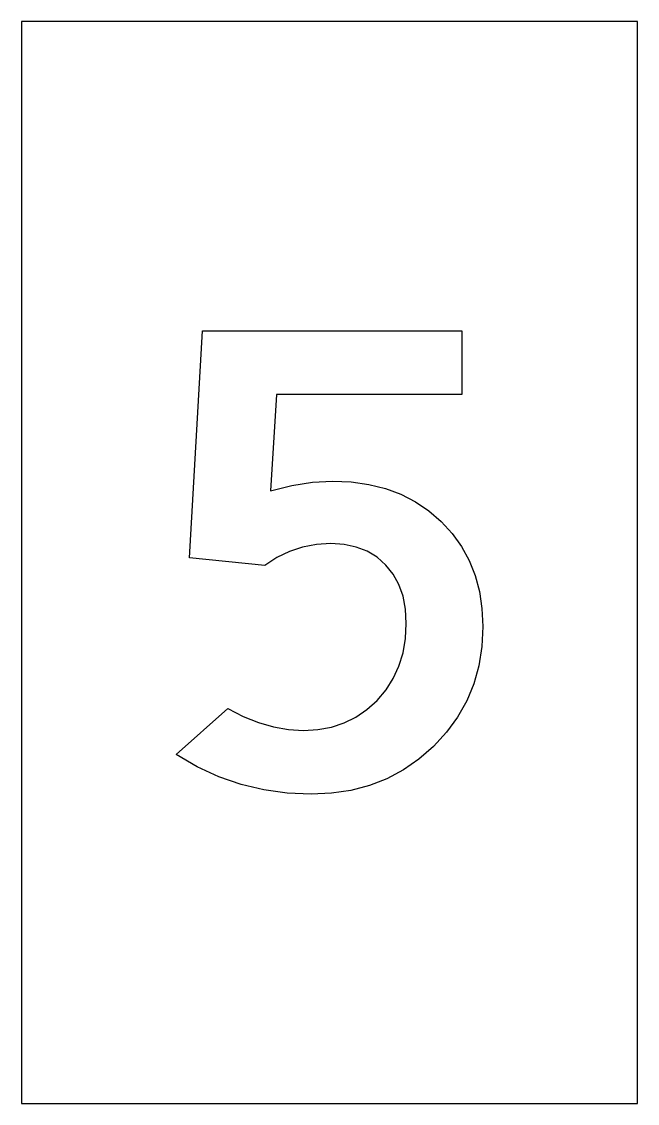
# Model space of a CAD drawing. Header units: inches. Extents: x 0 to 3.98, y 0 to 7.
import ezdxf

# ---------------------------------------------------------------- set-up
doc = ezdxf.new("R2010")
doc.units = ezdxf.units.IN
doc.header["$MEASUREMENT"] = 0
doc.layers.add('CUT', color=1, linetype='Continuous')

msp = doc.modelspace()

# ---------------------------------------------------------------- linework, layer by layer
at = {"layer": 'CUT'}
for points in [[(0, 0), (3.9828, 0), (3.9828, 7), (0, 7)], [(2.9763, 2.9556), (2.9568, 2.832), (2.9243, 2.7148), (2.8788, 2.6039), (2.8203, 2.4995), (2.7488, 2.4014), (2.6642, 2.3097), (2.57, 2.2276), (2.4695, 2.158), (2.3627, 2.1011), (2.2496, 2.0569), (2.1301, 2.0253), (2.0043, 2.0063), (1.8722, 2), (1.7174, 2.0071), (1.5664, 2.0285), (1.4192, 2.0642), (1.2757, 2.1141), (1.136, 2.1782), (1, 2.2566), (1.3346, 2.5546), (1.4339, 2.5036), (1.5323, 2.464), (1.6298, 2.4356), (1.7265, 2.4186), (1.8223, 2.413), (1.9157, 2.4184), (2.0035, 2.4346), (2.0858, 2.4617), (2.1625, 2.4995), (2.2337, 2.5482), (2.2994, 2.6077), (2.357, 2.6756), (2.4042, 2.7496), (2.4409, 2.8296), (2.4671, 2.9158), (2.4828, 3.0079), (2.488, 3.1062), (2.4828, 3.1978), (2.467, 3.2813), (2.4406, 3.3568), (2.4037, 3.4243), (2.3563, 3.4838), (2.2999, 3.5337), (2.2361, 3.5725), (2.1649, 3.6002), (2.0863, 3.6169), (2.0003, 3.6224), (1.9069, 3.6168), (1.8175, 3.5998), (1.7321, 3.5714), (1.6506, 3.5318), (1.5731, 3.4808), (1.0854, 3.531), (1.1709, 5), (2.8476, 5), (2.8476, 4.587), (1.6479, 4.587), (1.6087, 3.9646), (1.7484, 3.999), (1.8825, 4.0197), (2.011, 4.0265), (2.1317, 4.0212), (2.2457, 4.0052), (2.3529, 3.9786), (2.4533, 3.9413), (2.547, 3.8934), (2.6339, 3.8347), (2.7141, 3.7655), (2.7854, 3.6877), (2.8457, 3.6034), (2.8951, 3.5127), (2.9335, 3.4156), (2.9609, 3.312), (2.9774, 3.202), (2.9828, 3.0855)]]:
    msp.add_lwpolyline(points, close=True, dxfattribs=at)

doc.saveas('drawing.dxf')
